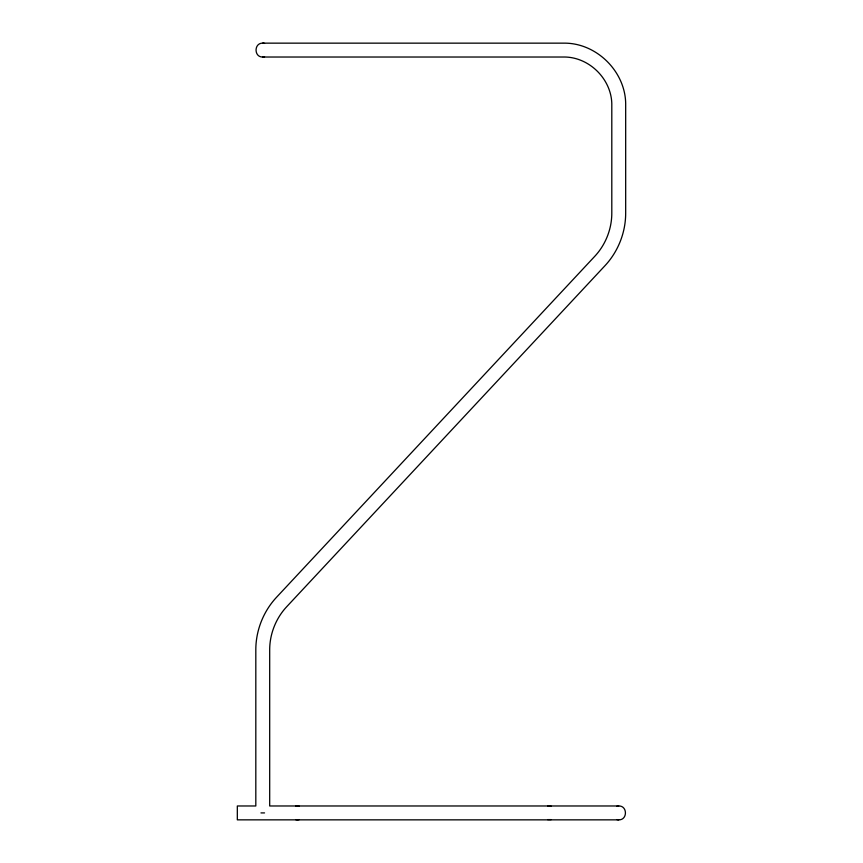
<?xml version="1.0" encoding="UTF-8"?>
<svg xmlns="http://www.w3.org/2000/svg" width="863" height="863" viewBox="0 0 863 863"><rect width="100%" height="100%" fill="white"/><g stroke="black" fill="none" stroke-linecap="round" stroke-linejoin="round"><path stroke-width="1.29" d="M262.751 43.15C253.841 42.816 253.841 57.357 262.751 57.023L563.032 57.023C589.149 56.375 612.45 79.676 611.802 105.793L611.802 212.945C611.856 228.922 605.61 244.779 594.672 256.419L276.538 597.272C263.355 611.382 255.804 630.529 255.815 649.839L255.815 805.977L237.325 805.977L237.325 819.85L618.739 819.85C627.649 820.184 627.649 805.643 618.739 805.977L269.688 805.977L269.688 650.055C269.634 634.078 275.89 618.221 286.829 606.581L604.952 265.728C618.135 251.618 625.686 232.471 625.675 213.161L625.675 105.34C626.279 72.136 596.689 42.546 563.485 43.15L262.751 43.15L264.553 43.387M262.751 57.023L264.553 56.785M547.595 806.215L551.187 806.215M616.948 806.215L618.739 805.977M551.187 819.613L547.595 819.613M260.96 812.914L264.553 812.914M616.948 819.613L618.739 819.85M299.224 819.613A6.936 6.936 0 0 1 295.631 819.613M295.631 806.215A6.936 6.936 0 0 1 299.224 806.215"/></g></svg>
